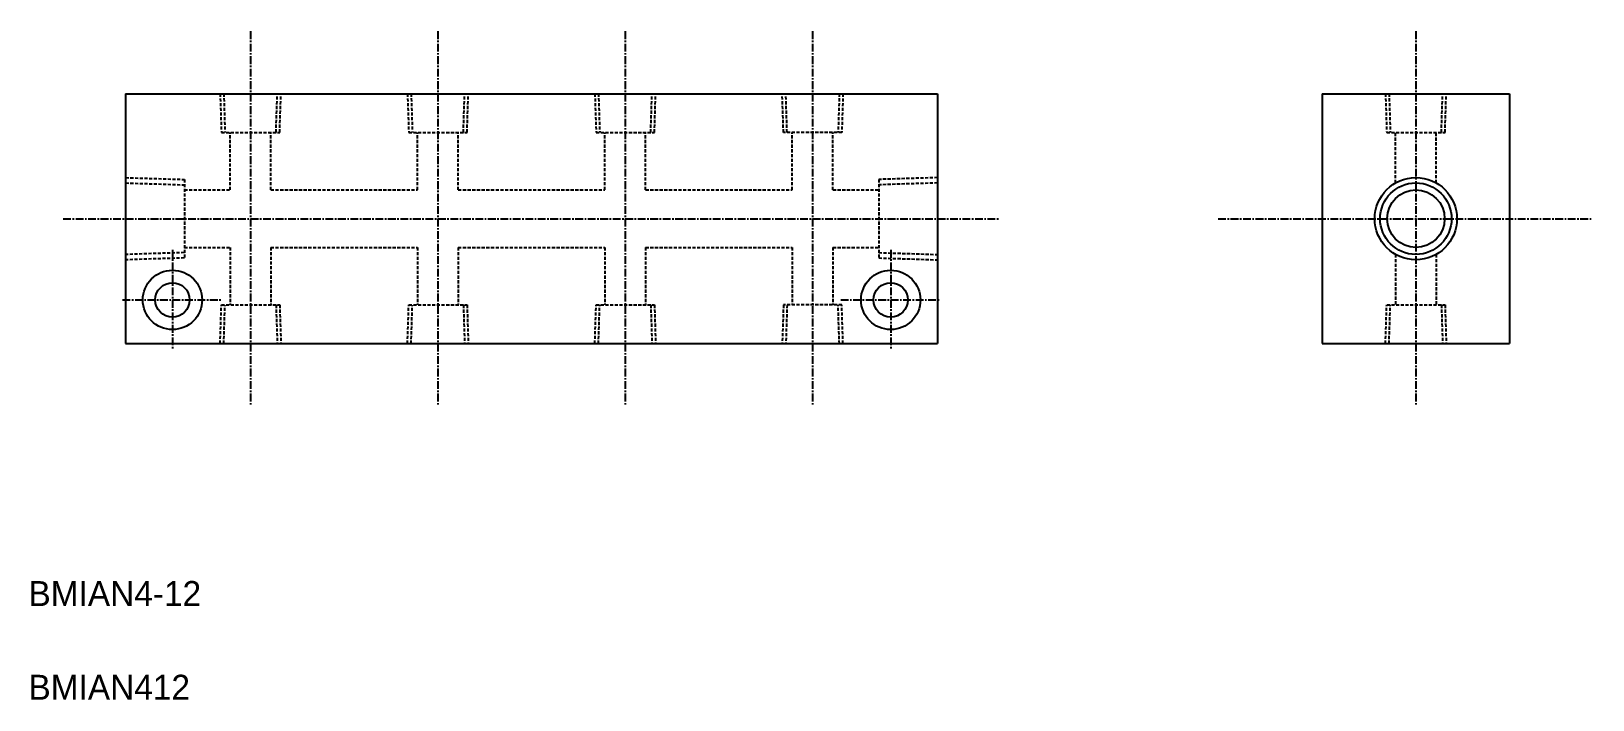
# Model space of a CAD drawing. Extents: x 1089 to 1339, y 87 to 194.
import ezdxf

# ---------------------------------------------------------------- set-up
doc = ezdxf.new("R2010")
doc.units = 0
doc.linetypes.add('CENTER', pattern=[2, 1.25, -0.25, 0.25, -0.25])
doc.linetypes.add('DASHED', pattern=[0.75, 0.5, -0.25])
doc.layers.get('0').update_dxf_attribs({"linetype": 'CONTINUOUS'})
doc.layers.add('CENTER', color=1, linetype='CENTER')

msp = doc.modelspace()

# ---------------------------------------------------------------- linework, layer by layer
at = {"color": 7, "linetype": 'CONTINUOUS'}
for p, q in [((1104.06, 184.47), (1234.06, 184.47)), ((1104.06, 184.47), (1104.06, 144.47)), ((1234.06, 184.47), (1234.06, 144.47)), ((1295.65, 184.47), (1295.65, 144.47)), ((1295.65, 184.47), (1325.65, 184.47)), ((1325.65, 184.47), (1325.65, 144.47)), ((1104.06, 144.47), (1234.06, 144.47)), ((1295.65, 144.47), (1325.65, 144.47))]:
    msp.add_line(p, q, dxfattribs=at)
at = {"color": 3, "linetype": 'DASHED'}
for p, q in [((1119.19, 184.47), (1119.39, 178.27)), ((1119.77, 184.48), (1119.97, 178.27)), ((1128.14, 178.27), (1128.34, 184.48)), ((1128.73, 178.27), (1128.92, 184.47)), ((1149.19, 184.47), (1149.39, 178.27)), ((1149.77, 184.48), (1149.97, 178.27)), ((1158.14, 178.27), (1158.34, 184.48)), ((1158.73, 178.27), (1158.92, 184.47)), ((1179.19, 184.47), (1179.39, 178.27)), ((1179.77, 184.48), (1179.97, 178.27)), ((1188.14, 178.27), (1188.34, 184.48)), ((1188.73, 178.27), (1188.92, 184.47)), ((1209.39, 178.27), (1209.19, 184.47)), ((1209.97, 178.27), (1209.77, 184.48)), ((1218.34, 184.48), (1218.14, 178.27)), ((1218.92, 184.47), (1218.73, 178.27)), ((1305.78, 184.47), (1305.98, 178.27)), ((1306.36, 184.48), (1306.56, 178.27)), ((1314.74, 178.27), (1314.93, 184.48)), ((1315.32, 178.27), (1315.51, 184.47)), ((1119.39, 178.27), (1128.73, 178.27)), ((1120.81, 169.07), (1120.81, 178.27)), ((1127.31, 169.07), (1127.31, 178.27)), ((1149.39, 178.27), (1158.73, 178.27)), ((1150.81, 169.07), (1150.81, 178.27)), ((1157.31, 169.07), (1157.31, 178.27)), ((1179.39, 178.27), (1188.73, 178.27)), ((1180.81, 169.07), (1180.81, 178.27)), ((1187.31, 169.07), (1187.31, 178.27)), ((1218.73, 178.27), (1209.39, 178.27)), ((1210.81, 169.07), (1210.81, 178.27)), ((1217.31, 169.07), (1217.31, 178.27)), ((1305.98, 178.27), (1315.32, 178.27)), ((1307.4, 170.19), (1307.4, 178.27)), ((1313.9, 170.19), (1313.9, 178.27)), ((1104.06, 171.04), (1113.46, 170.75)), ((1104.06, 170.19), (1113.46, 169.89)), ((1113.46, 170.75), (1113.46, 158.18)), ((1234.06, 171.04), (1224.66, 170.75)), ((1224.66, 170.75), (1224.66, 158.18)), ((1234.06, 170.19), (1224.66, 169.89)), ((1113.46, 169.07), (1120.81, 169.07)), ((1127.31, 169.07), (1150.81, 169.07)), ((1157.31, 169.07), (1180.81, 169.07)), ((1187.31, 169.07), (1210.81, 169.07)), ((1217.31, 169.07), (1224.66, 169.07)), ((1113.46, 159.04), (1104.06, 158.74)), ((1113.46, 158.18), (1104.06, 157.89)), ((1113.46, 159.87), (1120.81, 159.87)), ((1120.81, 159.87), (1120.81, 150.67)), ((1127.31, 159.87), (1127.31, 150.67)), ((1127.31, 159.87), (1150.81, 159.87)), ((1150.81, 159.87), (1150.81, 150.67)), ((1157.31, 159.87), (1180.81, 159.87)), ((1157.31, 159.87), (1157.31, 150.67)), ((1180.81, 159.87), (1180.81, 150.67)), ((1187.31, 159.87), (1187.31, 150.67)), ((1187.31, 159.87), (1210.81, 159.87)), ((1210.81, 159.87), (1210.81, 150.67)), ((1217.31, 159.87), (1217.31, 150.67)), ((1217.31, 159.87), (1224.66, 159.87)), ((1224.66, 159.04), (1234.06, 158.74)), ((1224.66, 158.18), (1234.06, 157.89)), ((1307.4, 158.75), (1307.4, 150.67)), ((1313.9, 158.75), (1313.9, 150.67)), ((1119.19, 144.47), (1119.39, 150.67)), ((1119.39, 150.67), (1128.73, 150.67)), ((1119.77, 144.45), (1119.97, 150.67)), ((1128.14, 150.67), (1128.34, 144.45)), ((1128.73, 150.67), (1128.92, 144.47)), ((1149.19, 144.47), (1149.39, 150.67)), ((1149.39, 150.67), (1158.73, 150.67)), ((1149.77, 144.45), (1149.97, 150.67)), ((1158.14, 150.67), (1158.34, 144.45)), ((1158.73, 150.67), (1158.92, 144.47)), ((1179.19, 144.47), (1179.39, 150.67)), ((1179.39, 150.67), (1188.73, 150.67)), ((1179.77, 144.45), (1179.97, 150.67)), ((1188.14, 150.67), (1188.34, 144.45)), ((1188.73, 150.67), (1188.92, 144.47)), ((1209.39, 150.67), (1209.19, 144.47)), ((1218.73, 150.67), (1209.39, 150.67)), ((1209.97, 150.67), (1209.77, 144.45)), ((1218.34, 144.45), (1218.14, 150.67)), ((1218.92, 144.47), (1218.73, 150.67)), ((1305.78, 144.47), (1305.98, 150.67)), ((1305.98, 150.67), (1315.32, 150.67)), ((1306.36, 144.45), (1306.56, 150.67)), ((1314.74, 150.67), (1314.93, 144.45)), ((1315.32, 150.67), (1315.51, 144.47))]:
    msp.add_line(p, q, dxfattribs=at)
at = {"color": 3, "linetype": 'CONTINUOUS'}
msp.add_circle((1310.65, 164.47), 6.58, dxfattribs=at)
at = {"color": 7, "linetype": 'CONTINUOUS'}
for centre, radius in [((1310.65, 164.47), 5.72), ((1310.65, 164.47), 4.6), ((1111.56, 151.47), 4.75), ((1226.56, 151.47), 4.75), ((1111.56, 151.47), 2.75), ((1226.56, 151.47), 2.75)]:
    msp.add_circle(centre, radius, dxfattribs=at)
at = {"layer": 'CENTER', "color": 1, "linetype": 'CENTER'}
for p, q in [((1124.06, 194.47), (1124.06, 134.47)), ((1154.06, 194.47), (1154.06, 134.47)), ((1184.06, 194.47), (1184.06, 134.47)), ((1214.06, 194.47), (1214.06, 134.47)), ((1310.65, 194.47), (1310.65, 134.47)), ((1094.06, 164.47), (1244.06, 164.47)), ((1278.98, 164.47), (1338.98, 164.47)), ((1111.56, 159.47), (1111.56, 143.47)), ((1226.56, 159.47), (1226.56, 143.47)), ((1103.56, 151.47), (1119.56, 151.47)), ((1218.56, 151.47), (1234.56, 151.47))]:
    msp.add_line(p, q, dxfattribs=at)

# ---------------------------------------------------------------- texts
at = {"color": 7, "linetype": 'CONTINUOUS'}
for s, p in [('BMIAN4-12', (1088.5, 102.48)), ('BMIAN412', (1088.5, 87.48))]:
    msp.add_text(s, height=4, dxfattribs=at).set_placement(p)

doc.saveas('drawing.dxf')
